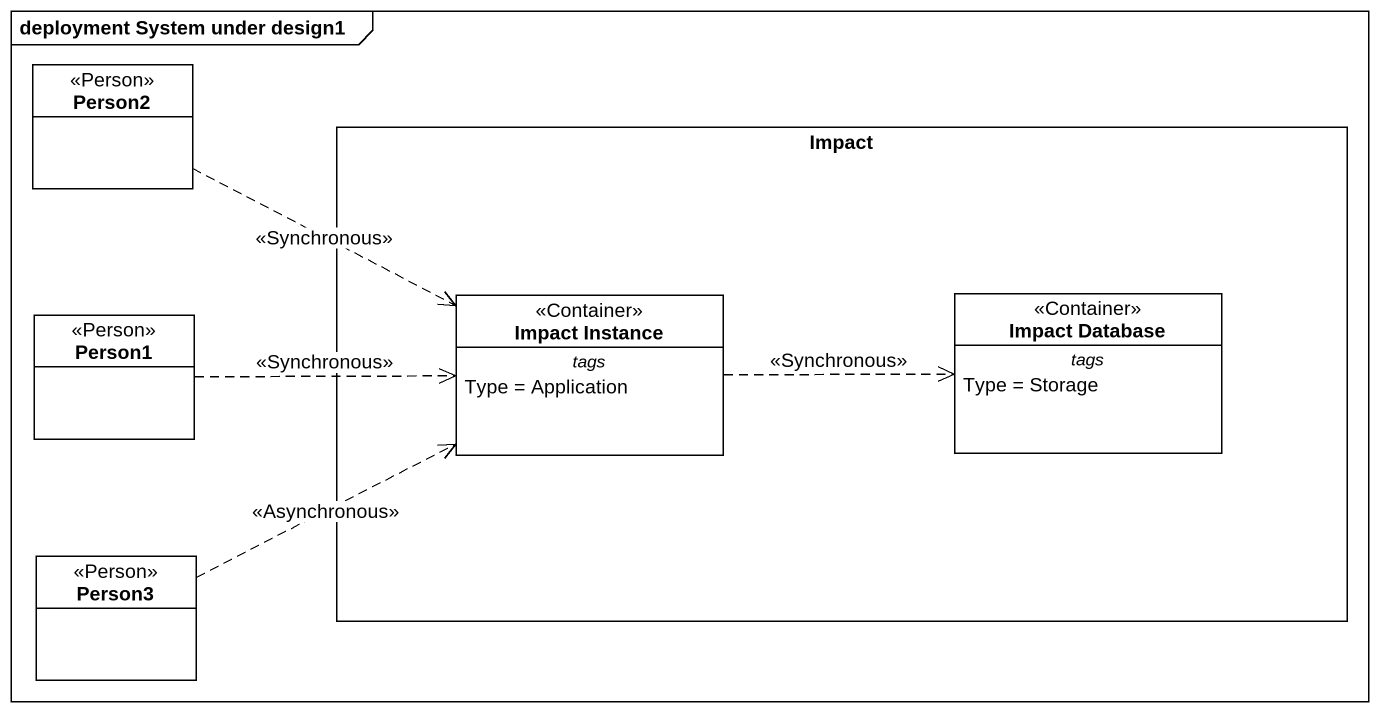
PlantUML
@startuml
mainframe deployment System under design1
hide circle
hide empty members
class Person2 <<Person>>
rectangle Impact {
  class "Impact Instance" as Impact_Instance <<Container>> {
    -- tags --
    Type = Application
  }
  class "Impact Database" as Impact_Database <<Container>> {
    -- tags --
    Type = Storage
  }
}
class Person1 <<Person>>
class Person3 <<Person>>
Person2 .right.> Impact_Instance : <<Synchronous>>
Impact_Instance .right.> Impact_Database : <<Synchronous>>
Person1 .right.> Impact_Instance : <<Synchronous>>
Person3 .right.> Impact_Instance : <<Asynchronous>>
@enduml
